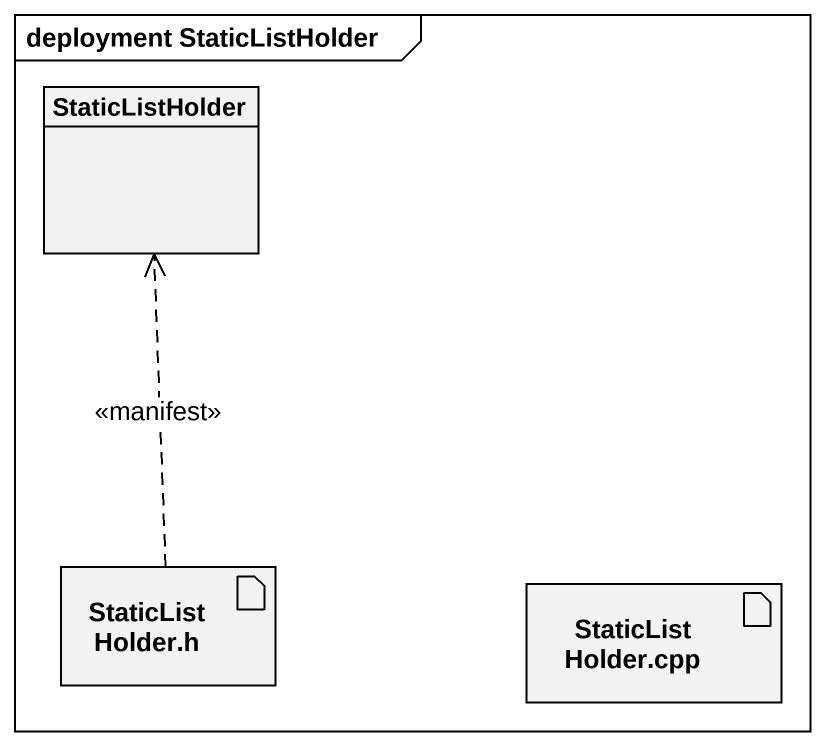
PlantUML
@startuml
mainframe deployment StaticListHolder
allowmixing
hide circle
hide empty members
class StaticListHolder
artifact "StaticListHolder.h" as StaticListHolder_h
artifact "StaticListHolder.cpp" as StaticListHolder_cpp
StaticListHolder_h .up.> StaticListHolder : <<manifest>>
@enduml
